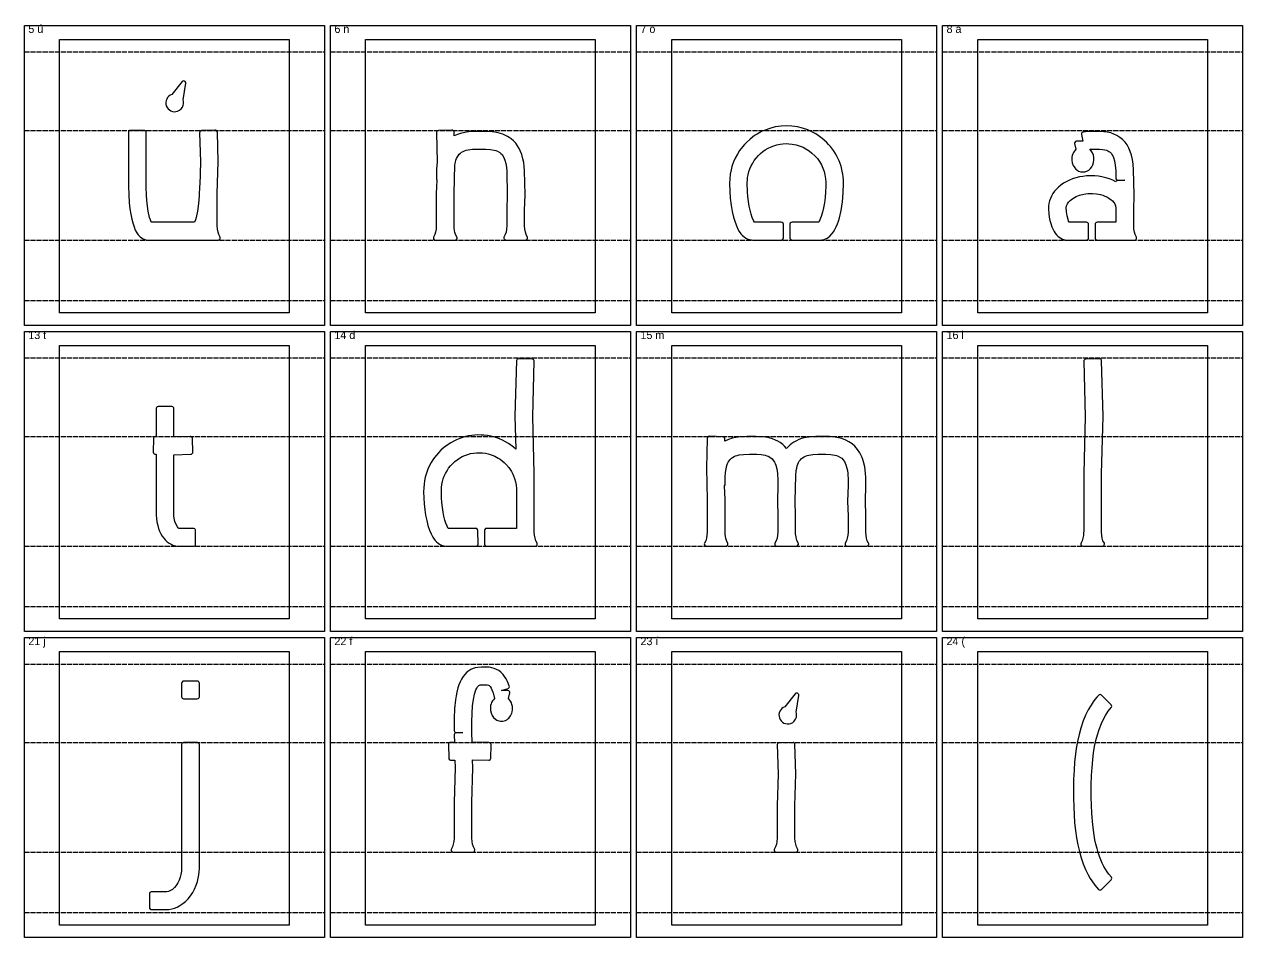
# Model space of a CAD drawing. Header units: millimetres. Extents: x -18 to 1203, y -961 to 108.
# Drawn here: x 594 to 1203, y -349 to 108 of the extents above; entities that cross this region are included whole.
import ezdxf
from ezdxf.enums import TextEntityAlignment as Align

# ---------------------------------------------------------------- set-up
doc = ezdxf.new("R2010")
doc.units = ezdxf.units.MM
doc.header["$LTSCALE"] = 2
doc.linetypes.add('DASHED', pattern=[1.524, 1.27, -0.254])
for name, color, linetype in [('CELDA', 8, 'CONTINUOUS'), ('CONTORNO', 7, 'CONTINUOUS'), ('LINEAS', 8, 'DASHED'), ('PLACA', 9, 'CONTINUOUS'), ('TEXTO', 7, 'CONTINUOUS')]:
    doc.layers.add(name, color=color, linetype=linetype)

msp = doc.modelspace()

# ---------------------------------------------------------------- linework, layer by layer
at = {"layer": 'CELDA'}
for points in [[(612, 100.29), (726.81, 100.29), (726.81, -36.39), (612, -36.39)], [(765, 100.29), (879.81, 100.29), (879.81, -36.39), (765, -36.39)], [(918, 100.29), (1032.81, 100.29), (1032.81, -36.39), (918, -36.39)], [(1071, 100.29), (1185.81, 100.29), (1185.81, -36.39), (1071, -36.39)], [(612, -52.71), (726.81, -52.71), (726.81, -189.39), (612, -189.39)], [(765, -52.71), (879.81, -52.71), (879.81, -189.39), (765, -189.39)], [(918, -52.71), (1032.81, -52.71), (1032.81, -189.39), (918, -189.39)], [(1071, -52.71), (1185.81, -52.71), (1185.81, -189.39), (1071, -189.39)], [(612, -205.71), (726.81, -205.71), (726.81, -342.39), (612, -342.39)], [(765, -205.71), (879.81, -205.71), (879.81, -342.39), (765, -342.39)], [(918, -205.71), (1032.81, -205.71), (1032.81, -342.39), (918, -342.39)], [(1071, -205.71), (1185.81, -205.71), (1185.81, -342.39), (1071, -342.39)]]:
    msp.add_lwpolyline(points, close=True, dxfattribs=at)
at = {"layer": 'CONTORNO'}
for points in [[(668.08, 72.76), (667.29, 72.4), (666.59, 71.88), (666, 71.24), (665.55, 70.5), (665.25, 69.68), (665.12, 68.82), (665.15, 67.95), (665.36, 67.11), (665.73, 66.32), (666.24, 65.62), (666.88, 65.03), (667.63, 64.58), (668.44, 64.28), (669.3, 64.15), (670.17, 64.19), (671.02, 64.39), (671.99, 64.88), (672.82, 65.58), (673.45, 66.46), (673.84, 67.48), (673.96, 68.12), (673.98, 68.77), (673.9, 69.42), (673.73, 70.04), (675.1, 78.38), (675.05, 78.79), (674.77, 79.23), (674.42, 79.45), (674.01, 79.53), (673.6, 79.44), (673.26, 79.2)], [(657.82, 8.88), (657.38, 10.05), (657.02, 11.29), (656.34, 14.43), (655.81, 18.27), (655.5, 22.07), (655.35, 26.8), (655.32, 53.96), (655.22, 54.26), (654.95, 54.58), (654.68, 54.74), (654.27, 54.82), (647.44, 54.82), (647.04, 54.7), (646.65, 54.35), (646.52, 54.06), (646.47, 53.75), (646.47, 26.76), (646.57, 22.81), (646.87, 18.52), (647.19, 15.63), (647.6, 12.93), (648.09, 10.45), (648.56, 8.56), (649.21, 6.53), (649.83, 5), (650.59, 3.58), (651.31, 2.54), (652.26, 1.56), (653.42, 0.74), (654.65, 0.23), (655.84, 0.02), (691.26, 0), (691.68, 0.08), (692.03, 0.32), (692.26, 0.68), (692.34, 1.09), (692.24, 1.51), (691.59, 2.78), (691.23, 3.96), (690.98, 5.42), (690.86, 7.07), (690.85, 23.19), (691.28, 39.15), (690.87, 53.87), (690.78, 54.28), (690.46, 54.69), (690.08, 54.88), (689.77, 54.92), (682.94, 54.72), (682.64, 54.64), (682.37, 54.47), (682.17, 54.23), (682.04, 53.94), (682, 53.63), (682.41, 39.03), (682.09, 27.45), (681.97, 27.04), (681.82, 22.08), (681.51, 18.28), (680.97, 14.44), (680.3, 11.29), (679.94, 10.05), (679.5, 8.88)], [(799.58, 2.74), (798.9, 1.41), (798.85, 1.09), (798.97, 0.58), (799.32, 0.18), (799.82, 0.01), (809.63, 0), (810.14, 0.13), (810.53, 0.49), (810.69, 0.88), (810.68, 1.31), (809.96, 2.78), (809.6, 3.96), (809.46, 4.65), (809.28, 6.22), (809.22, 7.97), (809.22, 23.19), (809.62, 37.65), (809.89, 38.97), (810.17, 39.96), (810.49, 40.8), (810.85, 41.55), (811.23, 42.17), (811.78, 42.88), (812.38, 43.46), (812.91, 43.86), (813.7, 44.31), (814.42, 44.62), (815.26, 44.88), (816.24, 45.1), (818.44, 45.36), (821.43, 45.45), (825.14, 45.42), (827.35, 45.28), (829.25, 44.96), (830.12, 44.71), (830.87, 44.42), (832.07, 43.73), (832.59, 43.32), (833.17, 42.72), (833.96, 41.55), (834.32, 40.8), (834.63, 39.97), (835.09, 38.24), (835.36, 36.47), (835.53, 34.19), (835.8, 22.46), (835.59, 15.08), (835.58, 7.07), (835.45, 5.42), (835.21, 3.99), (834.83, 2.74), (834.15, 1.41), (834.1, 0.99), (834.18, 0.68), (834.34, 0.4), (834.57, 0.18), (834.86, 0.05), (835.18, 0), (844.88, 0), (845.3, 0.08), (845.72, 0.4), (845.94, 0.88), (845.93, 1.31), (845.23, 2.74), (844.85, 3.96), (844.61, 5.4), (844.48, 7.05), (844.47, 14.89), (844.67, 22.59), (844.4, 34.55), (844.25, 36.76), (844, 38.8), (843.65, 40.61), (843.07, 42.71), (842.49, 44.27), (841.8, 45.71), (840.97, 47.09), (840.02, 48.36), (838.95, 49.52), (837.76, 50.56), (836.79, 51.26), (835.87, 51.83), (834.57, 52.48), (833.54, 52.91), (832.37, 53.3), (831.26, 53.6), (829.63, 53.92), (828.26, 54.11), (825.45, 54.29), (821.42, 54.32), (818.63, 54.26), (816.45, 54.1), (814.58, 53.82), (812.45, 53.31), (810.87, 52.76), (809.3, 52.02), (809.24, 53.87), (809.19, 54.18), (808.91, 54.62), (808.45, 54.88), (808.14, 54.92), (801.42, 54.73), (801.01, 54.64), (800.6, 54.31), (800.41, 53.94), (800.37, 53.63), (800.78, 39.03), (800.45, 35.4), (800.36, 32.79), (800.35, 30.43), (800.53, 29.91), (800.34, 23.27), (800.33, 7.07), (800.2, 5.42), (799.95, 3.96)], [(959.39, 8.89), (958.85, 9.81), (958.24, 11.22), (957.65, 13.01), (957.15, 14.94), (956.74, 16.95), (956.38, 19.23), (956.09, 21.78), (955.91, 24.12), (955.78, 28.58), (955.83, 30.02), (955.96, 31.23), (956.21, 32.65), (956.61, 34.21), (957.08, 35.58), (957.73, 37.08), (958.49, 38.5), (959.26, 39.72), (960.23, 41.01), (961.32, 42.23), (962.36, 43.23), (963.61, 44.25), (964.79, 45.08), (966.2, 45.9), (967.65, 46.6), (969, 47.12), (970.55, 47.59), (972.14, 47.92), (973.57, 48.11), (975.18, 48.2), (976.63, 48.16), (978.25, 47.99), (980.23, 47.59), (981.79, 47.13), (983.68, 46.36), (985.13, 45.61), (986.69, 44.62), (988.13, 43.51), (989.6, 42.11), (990.82, 40.71), (991.87, 39.23), (992.81, 37.62), (993.57, 35.98), (994.19, 34.23), (994.59, 32.65), (994.92, 30.65), (995.02, 29.01), (995.01, 26.73), (994.9, 24.14), (994.68, 21.33), (994.33, 18.56), (993.9, 16.08), (993.4, 13.89), (992.78, 11.81), (992.12, 10.16), (991.49, 8.99), (991.38, 8.87), (978.16, 8.87), (977.65, 8.75), (977.26, 8.4), (977.09, 7.9), (977.08, 1.07), (977.16, 0.66), (977.33, 0.39), (977.56, 0.18), (977.84, 0.05), (978.16, 0), (992.23, 0), (993.05, 0.05), (993.76, 0.18), (994.58, 0.43), (995.79, 1), (997.05, 1.94), (998.24, 3.2), (998.9, 4.11), (999.61, 5.29), (1000.28, 6.65), (1000.86, 8.06), (1001.36, 9.5), (1001.85, 11.13), (1002.7, 14.84), (1003.36, 19.1), (1003.76, 23.6), (1003.9, 28.38), (1003.86, 30.07), (1003.74, 31.55), (1003.55, 33.01), (1003.28, 34.45), (1002.67, 36.85), (1001.69, 39.55), (1001.09, 40.9), (1000.42, 42.21), (999.67, 43.49), (998.87, 44.73), (997.38, 46.71), (996.41, 47.82), (995.38, 48.89), (993.25, 50.79), (991.26, 52.25), (990.01, 53.04), (988.71, 53.77), (987.39, 54.43), (986.04, 55.01), (983.33, 55.95), (980.92, 56.53), (979.47, 56.78), (978, 56.95), (975.15, 57.07), (972.67, 56.94), (971.21, 56.76), (969.75, 56.51), (966.99, 55.8), (964.65, 54.96), (963.3, 54.37), (961.98, 53.71), (960.69, 52.98), (959.45, 52.18), (957.16, 50.46), (955.32, 48.79), (954.31, 47.73), (953.34, 46.6), (951.97, 44.78), (950.83, 42.98), (949.75, 40.96), (948.91, 39.04), (948.14, 36.83), (947.65, 35.04), (947.25, 32.98), (946.98, 30.65), (946.9, 28.33), (947.01, 24.36), (947.25, 20.93), (947.7, 17.25), (948.21, 14.29), (948.89, 11.36), (949.65, 8.89), (950.5, 6.71), (951.09, 5.49), (951.79, 4.29), (952.58, 3.18), (953.29, 2.38), (954.17, 1.59), (955.08, 0.97), (956, 0.52), (956.89, 0.22), (957.82, 0.04), (958.57, 0), (972.76, 0), (973.07, 0.05), (973.35, 0.18), (973.7, 0.57), (973.83, 1.07), (973.83, 7.9), (973.65, 8.4), (973.26, 8.75), (972.76, 8.87)], [(1116.75, 8.88), (1116.43, 9.48), (1116.12, 10.25), (1115.63, 12.07), (1115.34, 14.07), (1115.26, 16.24), (1115.41, 17.13), (1115.8, 18.06), (1116.38, 18.91), (1117.25, 19.83), (1118.49, 20.78), (1120.12, 21.69), (1121.93, 22.39), (1124.05, 22.92), (1126.07, 23.19), (1128.31, 23.25), (1130.35, 23.07), (1132.31, 22.69), (1133.47, 22.36), (1134.57, 21.96), (1135.77, 21.4), (1136.73, 20.85), (1137.59, 20.23), (1138.35, 19.57), (1138.99, 18.85), (1139.46, 18.15), (1139.91, 17.1), (1140.09, 15.98), (1140.06, 8.88), (1130.73, 8.87), (1130.32, 8.79), (1130.05, 8.63), (1129.74, 8.21), (1129.66, 7.8), (1129.66, 1.07), (1129.74, 0.66), (1129.9, 0.39), (1130.32, 0.08), (1130.73, 0), (1149.35, 0), (1149.87, 0.13), (1150.12, 0.32), (1150.31, 0.58), (1150.43, 0.99), (1150.38, 1.41), (1149.7, 2.74), (1149.32, 3.99), (1149.08, 5.42), (1148.95, 7.05), (1148.94, 14.89), (1149.15, 22.59), (1148.86, 35.09), (1148.65, 37.86), (1148.29, 40.34), (1147.79, 42.5), (1147.22, 44.26), (1146.48, 45.96), (1145.62, 47.51), (1144.6, 48.91), (1143.41, 50.2), (1142.08, 51.32), (1140.59, 52.27), (1139.05, 53), (1137.52, 53.53), (1135.74, 53.94), (1134.04, 54.17), (1131.63, 54.31), (1128.05, 54.32), (1125.88, 54.23), (1123.79, 54), (1123.4, 53.89), (1123.07, 53.64), (1122.9, 53.39), (1122.8, 52.99), (1122.82, 52.69), (1123.54, 49.43), (1120.36, 49.43), (1119.86, 49.24), (1119.51, 48.84), (1119.41, 48.53), (1119.41, 48.21), (1120.09, 45.39), (1119.61, 44.9), (1119.15, 44.3), (1118.82, 43.75), (1118.48, 43.02), (1118.23, 42.24), (1118.07, 41.45), (1118, 39.97), (1118.23, 38.53), (1118.74, 37.19), (1119.13, 36.53), (1119.5, 36.02), (1120.01, 35.48), (1120.47, 35.08), (1121.4, 34.51), (1122.44, 34.14), (1123.52, 34.02), (1124.6, 34.13), (1125.51, 34.43), (1126.49, 34.99), (1127.35, 35.75), (1128.04, 36.67), (1128.52, 37.59), (1128.91, 38.76), (1129.08, 40), (1129.04, 41.25), (1128.8, 42.43), (1128.35, 43.57), (1127.72, 44.59), (1127, 45.41), (1131.78, 45.43), (1133.37, 45.32), (1134.5, 45.14), (1135.34, 44.92), (1136.02, 44.64), (1136.59, 44.33), (1137.14, 43.91), (1137.66, 43.38), (1138.08, 42.82), (1138.48, 42.14), (1138.85, 41.31), (1139.39, 39.56), (1139.76, 37.47), (1139.99, 34.66), (1140.07, 30.9), (1140.25, 30.41), (1140.63, 30.06), (1141.03, 29.93), (1144.48, 29.93), (1140.94, 29.83), (1140.44, 29.62), (1140.21, 29.39), (1140.08, 29.16), (1138.46, 29.95), (1136.77, 30.61), (1135.03, 31.16), (1133.04, 31.62), (1131.27, 31.9), (1129.44, 32.08), (1127.39, 32.13), (1125.38, 32.04), (1123.57, 31.84), (1121.81, 31.52), (1120.06, 31.09), (1118.38, 30.55), (1116.9, 29.97), (1115.27, 29.18), (1113.87, 28.36), (1112.53, 27.43), (1111.33, 26.44), (1110.3, 25.44), (1109.4, 24.39), (1108.57, 23.25), (1107.84, 21.99), (1107.29, 20.77), (1106.88, 19.57), (1106.56, 18.19), (1106.41, 16.91), (1106.39, 15.28), (1106.5, 13.28), (1106.73, 11.47), (1107.05, 9.75), (1107.46, 8.19), (1107.99, 6.66), (1108.65, 5.2), (1109.19, 4.23), (1109.72, 3.44), (1110.4, 2.6), (1111.08, 1.92), (1111.74, 1.39), (1112.46, 0.92), (1113.34, 0.5), (1114.03, 0.26), (1114.77, 0.1), (1115.72, 0), (1125.33, 0), (1125.74, 0.08), (1126.09, 0.31), (1126.33, 0.66), (1126.41, 1.07), (1126.41, 7.8), (1126.33, 8.21), (1126.09, 8.56), (1125.74, 8.79), (1125.33, 8.87)], [(806.3, -144.12), (805.7, -143.04), (805.11, -141.58), (804.6, -139.97), (804.12, -138.03), (803.73, -136.02), (803.39, -133.74), (803.12, -131.19), (802.97, -128.85), (802.88, -124.7), (802.94, -123.67), (803.11, -122.26), (803.42, -120.69), (803.81, -119.32), (804.31, -117.97), (804.9, -116.69), (805.68, -115.28), (806.47, -114.09), (807.46, -112.83), (808.44, -111.78), (809.62, -110.7), (810.75, -109.82), (811.93, -109.04), (813.33, -108.26), (814.63, -107.67), (816.14, -107.14), (817.5, -106.77), (818.91, -106.51), (820.5, -106.34), (821.93, -106.3), (823.34, -106.38), (824.93, -106.59), (826.31, -106.89), (827.28, -107.17), (828.24, -107.5), (829.54, -108.05), (831.33, -109), (832.18, -109.55), (833.32, -110.39), (834.23, -111.16), (835.11, -112.02), (836.56, -113.7), (837.27, -114.7), (837.9, -115.72), (838.56, -116.98), (838.98, -117.91), (839.48, -119.24), (839.92, -120.8), (840.26, -122.59), (840.41, -124.19), (840.44, -144.1), (825.5, -144.13), (825, -144.25), (824.61, -144.6), (824.44, -145.1), (824.43, -151.93), (824.56, -152.43), (824.91, -152.82), (825.19, -152.95), (825.5, -153), (849.73, -153), (850.24, -152.87), (850.5, -152.68), (850.68, -152.42), (850.8, -152.01), (850.75, -151.59), (850.08, -150.26), (849.69, -149.01), (849.45, -147.58), (849.33, -145.93), (849.31, -116.71), (848.51, -88.14), (849.28, -60.62), (849.24, -60.31), (849.12, -60.02), (848.91, -59.78), (848.65, -59.61), (848.24, -59.52), (841.41, -59.33), (841.1, -59.4), (840.83, -59.56), (840.55, -59.87), (840.44, -60.17), (839.64, -88.02), (840.09, -104.5), (838.87, -103.47), (837.63, -102.53), (836.39, -101.7), (834.9, -100.82), (833.34, -100.03), (831.97, -99.43), (830.55, -98.9), (829.07, -98.44), (827.62, -98.08), (825.9, -97.76), (824.17, -97.54), (822.68, -97.45), (821.17, -97.43), (819.63, -97.5), (818.15, -97.65), (816.44, -97.93), (814.95, -98.26), (813.5, -98.66), (812.08, -99.15), (810.47, -99.8), (809.1, -100.46), (807.58, -101.3), (806.28, -102.12), (805.05, -102.99), (803.88, -103.93), (802.59, -105.09), (801.36, -106.34), (800.38, -107.46), (799.43, -108.68), (798.57, -109.91), (797.79, -111.18), (796.96, -112.71), (796.11, -114.58), (795.39, -116.51), (794.82, -118.52), (794.44, -120.29), (794.18, -122.08), (794.03, -123.9), (794, -125.86), (794.08, -128.77), (794.28, -131.92), (794.59, -134.84), (794.99, -137.52), (795.52, -140.21), (796.14, -142.65), (796.93, -145.06), (797.68, -146.85), (798.58, -148.51), (799.19, -149.44), (799.8, -150.2), (800.43, -150.87), (801.19, -151.52), (801.86, -151.98), (802.65, -152.4), (803.3, -152.65), (804.2, -152.88), (805.44, -153), (820.1, -153), (820.42, -152.95), (820.7, -152.82), (821.05, -152.43), (821.18, -151.93), (821.17, -145.1), (821, -144.6), (820.61, -144.25), (820.1, -144.13)], [(1122.67, -151.31), (1122.48, -151.8), (1122.49, -152.12), (1122.6, -152.42), (1122.95, -152.82), (1123.44, -152.99), (1133.36, -152.99), (1133.77, -152.87), (1134.02, -152.68), (1134.21, -152.42), (1134.33, -152.01), (1134.28, -151.59), (1133.6, -150.26), (1133.23, -149.04), (1132.98, -147.58), (1132.86, -145.93), (1132.84, -116.9), (1133.64, -88.02), (1132.87, -60.38), (1132.81, -60.07), (1132.61, -59.7), (1132.27, -59.45), (1131.87, -59.33), (1124.94, -59.53), (1124.63, -59.61), (1124.29, -59.86), (1124.07, -60.21), (1124, -60.52), (1124.77, -88.14), (1123.97, -116.71), (1123.97, -145.03), (1123.9, -146.8), (1123.83, -147.6), (1123.59, -149.01), (1123.21, -150.26)], [(660.26, -98.21), (659.88, -98.22), (659.48, -98.37), (659.18, -98.66), (659.01, -99.04), (658.8, -106.08), (658.96, -106.58), (659.25, -106.88), (659.63, -107.05), (660.26, -107.09), (660.28, -137.39), (660.41, -139.3), (660.65, -140.91), (661.04, -142.68), (661.49, -144.17), (662.02, -145.52), (662.64, -146.82), (663.36, -148.03), (664.12, -149.08), (664.92, -149.99), (665.85, -150.85), (666.74, -151.51), (667.71, -152.07), (668.56, -152.44), (669.3, -152.68), (670.1, -152.87), (670.9, -152.97), (678.94, -153), (679.25, -152.95), (679.54, -152.82), (679.77, -152.61), (679.93, -152.34), (680.01, -152.03), (680.01, -145.2), (679.97, -144.89), (679.83, -144.6), (679.54, -144.31), (679.04, -144.13), (671.66, -144.12), (671.33, -143.85), (670.92, -143.37), (670.23, -142.15), (669.68, -140.65), (669.34, -139.08), (669.19, -137.85), (669.14, -136.54), (669.14, -107.32), (677.67, -107.07), (677.97, -106.99), (678.31, -106.74), (678.54, -106.39), (678.61, -105.97), (678.41, -99.15), (678.28, -98.75), (678, -98.43), (677.63, -98.25), (677.32, -98.21), (669.14, -98.44), (669.14, -84.25), (669.09, -83.94), (668.96, -83.65), (668.57, -83.3), (668.06, -83.18), (661.23, -83.18), (660.74, -83.36), (660.39, -83.74), (660.26, -84.25)], [(935.02, -150.26), (934.34, -151.59), (934.29, -151.91), (934.41, -152.42), (934.76, -152.82), (935.26, -152.99), (945.07, -153), (945.58, -152.87), (945.97, -152.51), (946.13, -152.12), (946.12, -151.69), (945.4, -150.22), (945.04, -149.04), (944.9, -148.35), (944.71, -146.78), (944.65, -145.03), (944.65, -129.73), (944.46, -122.78), (944.65, -122.28), (944.71, -118.47), (944.89, -116.15), (945.16, -114.36), (945.61, -112.62), (945.93, -111.75), (946.3, -111), (946.68, -110.36), (947.24, -109.64), (947.84, -109.06), (948.37, -108.65), (949.15, -108.2), (949.87, -107.89), (950.71, -107.62), (951.69, -107.4), (953.88, -107.14), (956.87, -107.05), (960.59, -107.08), (962.78, -107.22), (964.68, -107.55), (965.55, -107.8), (966.29, -108.09), (967.51, -108.79), (968.15, -109.33), (968.59, -109.81), (969.39, -111), (969.75, -111.75), (970.07, -112.6), (970.52, -114.36), (970.85, -116.67), (971.01, -120.01), (971.03, -122.72), (970.82, -130.46), (971.03, -138.01), (971.01, -145.93), (970.89, -147.58), (970.65, -149.01), (970.27, -150.26), (969.59, -151.59), (969.54, -152.01), (969.61, -152.32), (969.78, -152.6), (970.01, -152.82), (970.3, -152.95), (970.61, -153), (980.32, -153), (980.63, -152.95), (980.92, -152.82), (981.27, -152.42), (981.38, -152.12), (981.39, -151.8), (981.3, -151.49), (980.66, -150.26), (980.45, -149.64), (980.15, -148.32), (979.96, -146.78), (979.9, -145.02), (979.9, -137.82), (979.69, -130.37), (980, -117.81), (980.26, -115.2), (980.49, -113.98), (980.76, -112.91), (981.07, -112.02), (981.42, -111.23), (981.79, -110.56), (982.33, -109.81), (982.92, -109.19), (983.43, -108.78), (984.17, -108.31), (984.85, -107.99), (985.64, -107.71), (986.55, -107.47), (988.57, -107.18), (991.05, -107.06), (995, -107.06), (997.48, -107.18), (999.49, -107.47), (1000.42, -107.71), (1001.2, -107.99), (1002.45, -108.65), (1002.98, -109.05), (1003.58, -109.64), (1004.39, -110.77), (1004.76, -111.49), (1005.09, -112.29), (1005.57, -113.98), (1005.8, -115.21), (1005.97, -116.66), (1006.14, -120.01), (1006.15, -122.72), (1005.94, -130.46), (1006.15, -138.01), (1006.14, -145.93), (1006.02, -147.58), (1005.77, -149.01), (1005.39, -150.26), (1004.72, -151.59), (1004.67, -152.01), (1004.78, -152.42), (1004.97, -152.68), (1005.23, -152.87), (1005.74, -153), (1015.44, -153), (1015.96, -152.87), (1016.21, -152.68), (1016.4, -152.42), (1016.5, -152.12), (1016.51, -151.8), (1016.43, -151.49), (1015.79, -150.26), (1015.42, -149.04), (1015.17, -147.58), (1015.04, -145.93), (1015.03, -137.82), (1014.82, -130.37), (1015.03, -122.9), (1015.02, -120.97), (1014.99, -118.89), (1014.87, -116.51), (1014.48, -113.3), (1013.94, -110.87), (1013.61, -109.77), (1013.07, -108.34), (1012.05, -106.28), (1010.94, -104.62), (1009.56, -103.05), (1008.24, -101.89), (1006.62, -100.79), (1005.03, -99.97), (1003.09, -99.24), (1001.3, -98.78), (998.88, -98.4), (996.87, -98.24), (995.17, -98.19), (989.98, -98.21), (988.44, -98.28), (986.55, -98.47), (984.07, -98.94), (982.95, -99.25), (981.51, -99.77), (980.38, -100.28), (979.13, -100.98), (978.12, -101.67), (977.27, -102.34), (976.25, -103.31), (975.46, -104.19), (974.42, -103.05), (973.5, -102.22), (972.24, -101.27), (970.98, -100.51), (969.88, -99.97), (968.34, -99.37), (966.72, -98.91), (964.95, -98.56), (962.44, -98.28), (959.98, -98.19), (955.69, -98.19), (952.54, -98.34), (950.13, -98.66), (948.3, -99.08), (946.31, -99.76), (944.59, -100.57), (944.62, -99.27), (944.55, -98.96), (944.25, -98.53), (943.79, -98.3), (936.86, -98.08), (936.54, -98.12), (936.25, -98.25), (935.89, -98.62), (935.75, -99.13), (935.34, -113.85), (935.78, -129.81), (935.76, -145.93), (935.64, -147.58), (935.39, -149.04)], [(808.45, -303.26), (807.78, -304.59), (807.73, -304.91), (807.85, -305.42), (808.2, -305.82), (808.69, -305.99), (818.61, -305.99), (818.92, -305.92), (819.19, -305.75), (819.5, -305.32), (819.58, -305.01), (819.53, -304.59), (818.85, -303.26), (818.47, -302.01), (818.23, -300.58), (818.11, -298.93), (818.09, -281.15), (818.58, -263.77), (818.47, -259.8), (826.52, -260.02), (826.92, -259.91), (827.18, -259.73), (827.42, -259.38), (827.51, -259.08), (827.7, -252.15), (827.59, -251.74), (827.33, -251.41), (827.07, -251.24), (826.66, -251.15), (818.23, -250.91), (818.09, -246.11), (818.11, -240.89), (818.23, -236.58), (818.49, -232.76), (818.88, -229.69), (819.45, -226.92), (820.13, -224.85), (820.56, -223.93), (820.97, -223.25), (821.57, -222.63), (822.2, -222.4), (823.66, -222.3), (825.75, -222.35), (826.36, -222.48), (826.77, -222.71), (827.2, -223.16), (827.68, -223.91), (828.12, -224.85), (828.53, -226), (828.75, -226.33), (829.43, -229.13), (828.85, -229.75), (828.38, -230.39), (828, -231.1), (827.7, -231.86), (827.48, -232.66), (827.36, -233.48), (827.34, -234.35), (827.41, -235.18), (827.7, -236.38), (828.26, -237.65), (828.97, -238.65), (829.94, -239.53), (830.58, -239.93), (831.12, -240.17), (831.78, -240.38), (832.36, -240.48), (833.05, -240.5), (833.63, -240.45), (834.3, -240.29), (834.86, -240.09), (835.52, -239.74), (836.11, -239.32), (836.56, -238.91), (837.05, -238.34), (837.41, -237.83), (837.77, -237.15), (838.02, -236.55), (838.25, -235.76), (838.41, -234.76), (838.43, -233.93), (838.36, -233.07), (838.15, -232.09), (837.86, -231.28), (837.41, -230.42), (836.93, -229.75), (836.34, -229.13), (837.02, -226.31), (837.02, -225.99), (836.92, -225.68), (836.56, -225.28), (836.06, -225.09), (832.89, -225.09), (836.19, -224.09), (836.47, -223.92), (836.68, -223.68), (836.84, -223.28), (836.83, -222.86), (836, -220.73), (835.29, -219.33), (834.5, -218.11), (833.68, -217.08), (832.66, -216.06), (831.56, -215.22), (830.46, -214.59), (829.28, -214.1), (828.02, -213.74), (826.7, -213.53), (825.22, -213.44), (822.92, -213.44), (821.11, -213.58), (819.81, -213.84), (818.79, -214.16), (817.63, -214.67), (816.54, -215.32), (815.57, -216.07), (814.55, -217.09), (813.73, -218.12), (812.91, -219.42), (812.21, -220.81), (811.6, -222.3), (811.09, -223.88), (810.56, -225.94), (810.2, -227.78), (809.91, -229.75), (809.48, -234.22), (809.27, -239.09), (809.24, -245.31), (809.34, -245.61), (809.53, -245.86), (809.78, -246.05), (810.08, -246.16), (813.63, -246.18), (810.19, -246.28), (809.88, -246.37), (809.62, -246.54), (809.36, -246.87), (809.25, -247.27), (809.35, -251.09), (807.42, -251.15), (807.11, -251.2), (806.82, -251.35), (806.6, -251.56), (806.44, -251.84), (806.37, -252.15), (806.56, -258.97), (806.65, -259.38), (806.97, -259.79), (807.45, -260), (809.6, -259.99), (809.7, -263.64), (809.22, -281.07), (809.2, -298.95), (809.08, -300.6), (808.83, -302.04)], [(680.83, -229.3), (681.24, -229.22), (681.59, -228.99), (681.82, -228.64), (681.9, -228.33), (681.9, -221.5), (681.82, -221.09), (681.66, -220.82), (681.24, -220.51), (680.83, -220.43), (674.1, -220.43), (673.69, -220.51), (673.42, -220.67), (673.11, -221.09), (673.03, -221.5), (673.03, -228.23), (673.11, -228.64), (673.27, -228.91), (673.6, -229.17), (674, -229.3)], [(974.56, -233.24), (973.77, -233.6), (973.07, -234.12), (972.48, -234.76), (972.03, -235.5), (971.74, -236.32), (971.6, -237.18), (971.64, -238.05), (971.85, -238.89), (972.21, -239.68), (972.73, -240.38), (973.37, -240.97), (974.11, -241.42), (974.93, -241.72), (975.79, -241.85), (976.66, -241.81), (977.5, -241.61), (978.48, -241.12), (979.3, -240.42), (979.93, -239.54), (980.33, -238.52), (980.44, -237.88), (980.46, -237.23), (980.39, -236.58), (980.22, -235.96), (981.59, -227.62), (981.53, -227.21), (981.26, -226.77), (980.9, -226.55), (980.49, -226.47), (980.09, -226.56), (979.75, -226.8)], [(1132.93, -227.52), (1132.58, -227.28), (1132.16, -227.19), (1131.74, -227.28), (1131.47, -227.45), (1130.44, -228.56), (1129.53, -229.67), (1128.72, -230.76), (1127.62, -232.4), (1126.21, -234.84), (1124.9, -237.54), (1123.75, -240.33), (1122.51, -244.02), (1121.64, -247.22), (1120.89, -250.58), (1120.25, -254.14), (1119.85, -256.97), (1119.43, -260.88), (1119.12, -265.01), (1118.93, -269.56), (1118.87, -273.46), (1118.87, -278.64), (1118.97, -283.69), (1119.12, -287.09), (1119.43, -291.26), (1119.85, -295.13), (1120.39, -298.83), (1121.05, -302.33), (1121.83, -305.65), (1122.75, -308.85), (1123.77, -311.83), (1124.93, -314.63), (1126.21, -317.27), (1127.21, -319.04), (1127.95, -320.21), (1129.53, -322.43), (1131.39, -324.58), (1131.74, -324.82), (1132.16, -324.91), (1132.58, -324.83), (1132.93, -324.59), (1137.64, -319.78), (1137.88, -319.42), (1137.95, -318.99), (1137.79, -318.47), (1136.54, -316.99), (1135.68, -315.81), (1134.84, -314.5), (1134.03, -313.07), (1133.26, -311.52), (1132.53, -309.85), (1131.85, -308.07), (1131.21, -306.16), (1130.61, -304.14), (1130.07, -302), (1129.58, -299.75), (1129.15, -297.38), (1128.45, -292.27), (1127.98, -286.57), (1127.8, -282.29), (1127.74, -278.57), (1127.75, -272.22), (1127.88, -267.62), (1128.11, -263.57), (1128.45, -259.84), (1128.89, -256.37), (1129.43, -253.13), (1130.07, -250.1), (1130.81, -247.27), (1131.63, -244.65), (1132.77, -241.68), (1133.77, -239.53), (1134.84, -237.6), (1136.25, -235.5), (1137.73, -233.72), (1137.89, -233.43), (1137.95, -233.11), (1137.88, -232.68), (1137.64, -232.32)], [(673.03, -313.91), (672.93, -315.39), (672.66, -317.12), (672.32, -318.45), (671.77, -319.98), (671.1, -321.35), (670.32, -322.57), (669.47, -323.59), (668.41, -324.55), (667.85, -324.93), (667.12, -325.32), (666.4, -325.59), (665.69, -325.75), (664.92, -325.8), (657.87, -325.81), (657.47, -325.93), (657.15, -326.2), (656.95, -326.57), (656.9, -326.88), (656.9, -333.6), (656.99, -334.01), (657.3, -334.43), (657.67, -334.63), (657.98, -334.68), (665.04, -334.68), (666.57, -334.58), (668.05, -334.33), (669.49, -333.92), (670.87, -333.37), (672.17, -332.69), (673.68, -331.68), (674.92, -330.66), (676.29, -329.29), (677.52, -327.76), (678.56, -326.17), (679.51, -324.4), (680.31, -322.51), (680.95, -320.55), (681.34, -319), (681.63, -317.33), (681.82, -315.71), (681.9, -314.05), (681.9, -252.25), (681.82, -251.84), (681.66, -251.57), (681.34, -251.3), (680.93, -251.18), (674, -251.18), (673.69, -251.26), (673.34, -251.49), (673.11, -251.84), (673.03, -252.15)], [(969.95, -303.26), (969.27, -304.59), (969.22, -304.91), (969.34, -305.42), (969.69, -305.82), (970.19, -305.99), (980.1, -305.99), (980.41, -305.92), (980.76, -305.68), (980.95, -305.42), (981.06, -305.12), (981.02, -304.59), (980.34, -303.26), (979.97, -302.04), (979.72, -300.6), (979.6, -298.95), (979.58, -282.81), (980.02, -266.82), (979.6, -252.02), (979.52, -251.72), (979.35, -251.45), (979.02, -251.2), (978.72, -251.1), (971.68, -251.28), (971.38, -251.36), (971.03, -251.61), (970.85, -251.86), (970.75, -252.16), (971.15, -266.97), (970.71, -282.63), (970.69, -298.93), (970.57, -300.58), (970.32, -302.04)]]:
    msp.add_lwpolyline(points, close=True, dxfattribs=at)
at = {"layer": 'LINEAS'}
for p, q in [((594.4, 94.07), (744.4, 94.07)), ((747.4, 94.07), (897.4, 94.07)), ((900.4, 94.07), (1050.4, 94.07)), ((1053.4, 94.07), (1203.4, 94.07)), ((594.4, 54.82), (744.4, 54.82)), ((747.4, 54.82), (897.4, 54.82)), ((900.4, 54.82), (1050.4, 54.82)), ((1053.4, 54.82), (1203.4, 54.82)), ((594.4, 0), (744.4, 0)), ((747.4, 0), (897.4, 0)), ((900.4, 0), (1050.4, 0)), ((1053.4, 0), (1203.4, 0)), ((594.4, -30.18), (744.4, -30.18)), ((747.4, -30.18), (897.4, -30.18)), ((900.4, -30.18), (1050.4, -30.18)), ((1053.4, -30.18), (1203.4, -30.18)), ((594.4, -58.93), (744.4, -58.93)), ((747.4, -58.93), (897.4, -58.93)), ((900.4, -58.93), (1050.4, -58.93)), ((1053.4, -58.93), (1203.4, -58.93)), ((594.4, -98.18), (744.4, -98.18)), ((747.4, -98.18), (897.4, -98.18)), ((900.4, -98.18), (1050.4, -98.18)), ((1053.4, -98.18), (1203.4, -98.18)), ((594.4, -153), (744.4, -153)), ((747.4, -153), (897.4, -153)), ((900.4, -153), (1050.4, -153)), ((1053.4, -153), (1203.4, -153)), ((594.4, -183.18), (744.4, -183.18)), ((747.4, -183.18), (897.4, -183.18)), ((900.4, -183.18), (1050.4, -183.18)), ((1053.4, -183.18), (1203.4, -183.18)), ((594.4, -211.93), (744.4, -211.93)), ((747.4, -211.93), (897.4, -211.93)), ((900.4, -211.93), (1050.4, -211.93)), ((1053.4, -211.93), (1203.4, -211.93)), ((594.4, -251.18), (744.4, -251.18)), ((747.4, -251.18), (897.4, -251.18)), ((900.4, -251.18), (1050.4, -251.18)), ((1053.4, -251.18), (1203.4, -251.18)), ((594.4, -306), (744.4, -306)), ((747.4, -306), (897.4, -306)), ((900.4, -306), (1050.4, -306)), ((1053.4, -306), (1203.4, -306)), ((594.4, -336.18), (744.4, -336.18)), ((747.4, -336.18), (897.4, -336.18)), ((900.4, -336.18), (1050.4, -336.18)), ((1053.4, -336.18), (1203.4, -336.18))]:
    msp.add_line(p, q, dxfattribs=at)
at = {"layer": 'PLACA'}
for points in [[(594.4, 107.32), (744.4, 107.32), (744.4, -42.68), (594.4, -42.68)], [(747.4, 107.32), (897.4, 107.32), (897.4, -42.68), (747.4, -42.68)], [(900.4, 107.32), (1050.4, 107.32), (1050.4, -42.68), (900.4, -42.68)], [(1053.4, 107.32), (1203.4, 107.32), (1203.4, -42.68), (1053.4, -42.68)], [(594.4, -45.68), (744.4, -45.68), (744.4, -195.68), (594.4, -195.68)], [(747.4, -45.68), (897.4, -45.68), (897.4, -195.68), (747.4, -195.68)], [(900.4, -45.68), (1050.4, -45.68), (1050.4, -195.68), (900.4, -195.68)], [(1053.4, -45.68), (1203.4, -45.68), (1203.4, -195.68), (1053.4, -195.68)], [(594.4, -198.68), (744.4, -198.68), (744.4, -348.68), (594.4, -348.68)], [(747.4, -198.68), (897.4, -198.68), (897.4, -348.68), (747.4, -348.68)], [(900.4, -198.68), (1050.4, -198.68), (1050.4, -348.68), (900.4, -348.68)], [(1053.4, -198.68), (1203.4, -198.68), (1203.4, -348.68), (1053.4, -348.68)]]:
    msp.add_lwpolyline(points, close=True, dxfattribs=at)

# ---------------------------------------------------------------- texts
at = {"layer": 'TEXTO'}
for s, p in [('5 ú', (596.4, 102.32)), ('6 n', (749.4, 102.32)), ('7 o', (902.4, 102.32)), ('8 a', (1055.4, 102.32)), ('13 t', (596.4, -50.68)), ('14 d', (749.4, -50.68)), ('15 m', (902.4, -50.68)), ('16 l', (1055.4, -50.68)), ('21 j', (596.4, -203.68)), ('22 f', (749.4, -203.68)), ('23 í', (902.4, -203.68)), ('24 (', (1055.4, -203.68))]:
    msp.add_text(s, height=4, dxfattribs=at).set_placement(p, align=Align.BOTTOM_LEFT)

doc.saveas('drawing.dxf')
